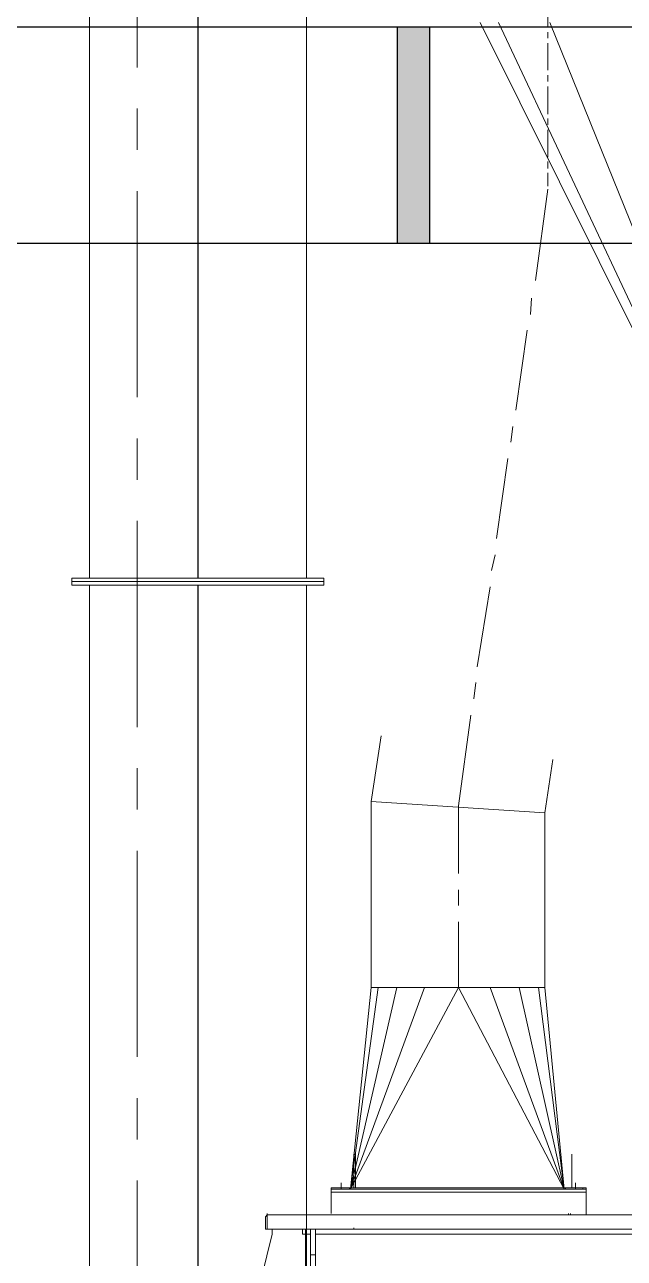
# Model space of a CAD drawing. Header units: millimetres. Extents: x 3220 to 226993, y 817 to 176024.
# Drawn here: x 123144 to 124529, y 138098 to 140948 of the extents above; entities that cross this region are included whole.
import ezdxf

# ---------------------------------------------------------------- set-up
doc = ezdxf.new("R2010")
doc.units = ezdxf.units.MM
doc.linetypes.add('AXES', pattern=[50.8, 31.75, -6.35, 6.35, -6.35])
doc.layers.add('Axe', color=1, linetype='AXES', lineweight=9)
doc.layers.add('Sichtbare Kanten(DIN)', color=7, linetype='Continuous', lineweight=50, true_color=0x3f3f3f)

# ---------------------------------------------------------------- blocks, each defined once
blk = doc.blocks.new('section 4-3')
h = blk.add_hatch()
h.set_pattern_fill('AR-CONC', color=256, scale=3)
h.set_pattern_definition([(50, (0, 1000), (546.554, -47.817), [57.15, -628.65]), (355, (0, 1000), (-105.73, 573.17), [45.72, -502.922]), (100.4514, (45.55, 996), (440.824, 525.353), [48.57, -534.27]), (46.184, (0, 1152.4), (813.237, -126.127), [85.725, -942.975]), (96.6356, (67.8, 1141.9), (712.212, 742.28), [72.855, -801.407]), (351.184, (0, 1152.4), (712.212, 742.28), [68.58, -754.38]), (21, (76.2, 1114.3), (454.843, -306.796), [57.15, -628.65]), (326, (76.2, 1114.3), (185.406, 552.564), [45.72, -502.92]), (71.4514, (114.1, 1088.73), (640.25, 245.768), [48.57, -534.27]), (37.5, (0, 1000), (9.2658, 253.665), [0, -496.824, 0, -510.54, 0, -504.825]), (7.5, (0, 1000), (200.459, 300.5417), [0, -291.084, 0, -485.394, 0, -192.405]), (327.5, (-169.93, 1000), (406.7718, -17.1862), [0, -190.5, 0, -594.36, 0, -788.67]), (317.5, (-246.13, 1000), (444.3875, 76.2795), [0, -247.65, 0, -394.716, 0, -560.07])])
h.paths.add_polyline_path([(0, 4500), (-250, 4500), (-250, 1000), (0, 1000)])
h.paths.add_polyline_path([(250, 4500), (0, 4500), (0, 1000), (250, 1000)])
h.paths.add_polyline_path([(0, 5000), (-250, 5000), (-250, 4500), (0, 4500)])
h.paths.add_polyline_path([(14750, 5000), (15000, 5000), (15000, 4500), (14750, 4500)], flags=17)
h.paths.add_polyline_path([(15000, 5000), (14750, 5000), (14750, 4500), (15000, 4500)], flags=17)
h.paths.add_polyline_path([(15250, 5000), (15000, 5000), (15000, 4500), (15250, 4500)])
h.paths.add_polyline_path([(15250, 4500), (15000, 4500), (15000, 0), (15250, 0)])
h.paths.add_polyline_path([(15000, 4500), (14750, 4500), (14750, 0), (15000, 0)])
h.paths.add_polyline_path([(1800, 4500), (1800, 5000), (0, 5000), (0, 4500)])
h.paths.add_polyline_path([(9250, 4500), (9250, 5000), (9000, 5000), (9000, 4500)])
h.paths.add_polyline_path([(6325, 5000), (6325, 4500), (9000, 4500), (9000, 5000)])
h.paths.add_polyline_path([(3675, 4500), (3675, 5000), (3600, 5000), (3600, 4500)])
h.paths.add_polyline_path([(13000, 5000), (13000, 4500), (15000, 4500), (15000, 5000)])
for points in [[(-250, 0), (-250, 5000), (15250, 5000)], [(3600, 5000), (3600, 4500)], [(250, 0), (250, 4500), (15250, 4500)]]:
    blk.add_lwpolyline(points)
at = {"color": 6}
blk.add_lwpolyline([(3675, 5000), (3675, 4500)], dxfattribs=at)
at = {"layer": 'Axe', "ltscale": 15}
blk.add_line((3000, -5000), (3000, 32505.5), dxfattribs=at)
blk = doc.blocks.new('ligne broyage 2')
at = {"color": 1, "linetype": 'Continuous', "lineweight": 5, "true_color": 0x000001}
for points in [[(1452.4, 2774.5), (1452.4, 2836.7)], [(1452.4, 2748.5), (1452.4, 2763)], [(1452.4, 2674.7), (1452.4, 2736.9)], [(1452.4, 2648.7), (1452.4, 2663.2)], [(1452.4, 2573.5), (1452.4, 2637.1)], [(1452.4, 2548.9), (1452.4, 2563.3)], [(1452.4, 2473.7), (1452.4, 2537.3)], [(1452.4, 2447.6), (1452.4, 2463.5)], [(1452.4, 2407.1), (1452.4, 2437.5)], [(1481.3, 2188.7), (1452.4, 2399.9), (1452.4, 2399.9)], [(1492.9, 2110.6), (1490, 2148.2)], [(1526.1, 1889.2), (1500.1, 2074.4)], [(1537.7, 1815.5), (1533.4, 1851.6)], [(1571, 1592.7), (1544.9, 1777.8)], [(1582.6, 1518.9), (1573.9, 1555.1)], [(1615.8, 1296.1), (1585.5, 1481.3)], [(1623.1, 1222.4), (1618.7, 1260)], [(1659.2, 818.8), (1659.2, 975), (1630.3, 1184.7)], [(1659.2, 745), (1659.2, 781.2)], [(1659.2, 555.5), (1659.2, 707.4)]]:
    blk.add_lwpolyline(points, dxfattribs=at)
at = {"color": 7, "linetype": 'Continuous', "lineweight": 5, "true_color": 0x000007}
for points in [[(645.2, 944.6), (692.9, 944.6), (1608.6, 2784.7)], [(1003.9, 2784.7), (716.1, 975), (1448, 2784.7)], [(716.1, 975), (1566.6, 2784.7)], [(1860.3, 555.5), (1860.3, 985.1), (1837.2, 1137)], [(1459.6, 555.5), (1459.6, 959.1), (1440.8, 1082)], [(1459.6, 959.1), (1860.3, 985.1)], [(1908, 89.7), (1659.2, 555.5), (1414.8, 89.7), (1585.5, 555.5), (1414.8, 89.7), (1518.9, 555.5)], [(1414.8, 89.7), (1474.1, 555.5), (1474.1, 555.5)], [(1844.4, 555.5), (1908, 89.7), (1801, 555.5)]]:
    blk.add_lwpolyline(points, dxfattribs=at)
at = {"color": 7, "linetype": 'Continuous', "lineweight": 15, "true_color": 0x000007}
for points in [[(1414.8, 89.7), (1459.6, 555.5)], [(1860.3, 555.5), (1459.6, 555.5)], [(1860.3, 555.5), (1908, 89.7)], [(1896.5, 170.7), (1900.8, 170.7), (1900.8, 92.6)], [(1896.5, 170.7), (1896.5, 92.6)], [(1364.1, 92.6), (1364.1, 89.7), (1952.9, 89.7)], [(1952.9, 92.6), (1364.1, 92.6)], [(1364.1, 92.6), (1364.1, 89.7), (1952.9, 89.7)], [(1952.9, 92.6), (1364.1, 92.6)], [(1952.9, 89.7), (1364.1, 89.7), (1364.1, 85.3)], [(1952.9, 89.7), (1364.1, 89.7), (1364.1, 85.3)], [(1388.7, 104.2), (1388.7, 89.7)], [(1388.7, 104.2), (1388.7, 89.7)], [(1414.8, 89.7), (1414.8, 92.6)], [(1414.8, 89.7), (1414.8, 92.6)], [(1908, 89.7), (1908, 92.6)], [(1908, 89.7), (1908, 92.6)], [(1929.7, 104.2), (1929.7, 89.7)], [(1929.7, 104.2), (1929.7, 89.7)], [(1952.9, 89.7), (1952.9, 92.6)], [(1952.9, 89.7), (1952.9, 92.6)], [(1952.9, 85.3), (1952.9, 89.7)], [(1952.9, 85.3), (1952.9, 89.7)], [(1952.9, 82.5), (1364.1, 82.5), (1364.1, 85.3)], [(1952.9, 82.5), (1364.1, 82.5), (1364.1, 85.3)], [(1364.1, 78.1), (1364.1, 82.5)], [(1364.1, 78.1), (1364.1, 82.5)], [(1364.1, 78.1), (1364.1, 30.4), (1364.1, 30.4)], [(1364.1, 78.1), (1364.1, 30.4), (1364.1, 30.4)], [(1952.9, 85.3), (1952.9, 33.3), (1952.9, 33.3)], [(1952.9, 85.3), (1952.9, 33.3), (1952.9, 33.3)], [(2100.4, 30.4), (740.6, 30.4)], [(1400.3, 33.3), (1400.3, 30.4), (1400.3, 30.4)], [(1400.3, 33.3), (1400.3, 30.4), (1400.3, 30.4)], [(1404.6, 33.3), (1404.6, 30.4), (1404.6, 30.4)], [(1404.6, 33.3), (1404.6, 30.4), (1404.6, 30.4)], [(2100.4, 30.4), (2100.4, 33.3)], [(2100.4, -2.9), (2100.4, 30.4), (2100.4, 30.4)], [(2104.8, 26), (2100.4, 30.4), (2100.4, 30.4)], [(2100.4, 26), (2100.4, 30.4)], [(2100.4, 26), (2100.4, -2.9), (2104.8, -2.9)], [(2104.8, -2.9), (2104.8, 26), (2104.8, 26)], [(1989, -14.5), (-1991.9, -14.5)], [(2100.4, -2.9), (737.8, -2.9)], [(1296.1, -2.9), (1300.5, -2.9)], [(1497.2, -2.9), (1500.1, -2.9)], [(1696.8, -2.9), (1701.2, -2.9)], [(1896.5, -2.9), (1900.8, -2.9), (1900.8, -2.9)], [(1900.8, -2.9), (1900.8, 0)], [(1989, -481.7), (1989, -2.9), (1989, -2.9)], [(2000.6, -14.5), (2012.2, -14.5), (2012.2, -2.9)], [(2000.6, -2.9), (2000.6, -14.5), (2000.6, -14.5)], [(2000.6, -14.5), (2000.6, -228.6), (2000.6, -228.6)], [(2012.2, -2.9), (2012.2, -14.5), (2019.4, -14.5), (2019.4, -2.9)], [(2012.2, -14.5), (2012.2, -228.6), (2012.2, -228.6)], [(2015.1, -14.5), (2012.2, -14.5)], [(2015.1, -14.5), (2019.4, -14.5), (2019.4, -10.1)], [(2019.4, -2.9), (2019.4, -10.1)], [(2088.9, -14.5), (2088.9, -2.9)], [(2088.9, -14.5), (2311.6, -918.6), (2311.6, -1037.2)], [(2000.6, -62.2), (1989, -62.2), (1989, -62.2)]]:
    blk.add_lwpolyline(points, dxfattribs=at)
at = {"color": 7, "linetype": 'Continuous', "lineweight": 5, "true_color": 0x000007}
blk.add_lwpolyline([(1737.3, 555.5), (1908, 89.7)], close=True, dxfattribs=at)
at = {"color": 7, "linetype": 'Continuous', "lineweight": 15, "true_color": 0x000007}
for points in [[(1397.4, 92.6), (1397.4, 170.7)], [(1411.9, 89.7), (1411.9, 92.6), (1371.4, 92.6), (1371.4, 89.7)], [(1411.9, 89.7), (1411.9, 92.6), (1371.4, 92.6), (1371.4, 89.7)], [(1952.9, 89.7), (1952.9, 92.6), (1910.9, 92.6), (1910.9, 89.7)], [(1952.9, 89.7), (1952.9, 92.6), (1910.9, 92.6), (1910.9, 89.7)]]:
    blk.add_lwpolyline(points, close=True, dxfattribs=at)
blk = doc.blocks.new('be 500 gain 2000')
at = {"layer": 'Sichtbare Kanten(DIN)', "color": 5, "lineweight": 0}
for p, q in [((0, -291), (0, 291)), ((8, 291), (0, 291)), ((8, 291), (8, -291)), ((1992, -291), (1992, 291)), ((1992, 291), (2000, 291)), ((2000, 291), (2000, -291)), ((1992, 250.5), (8, 250.5)), ((8, 1), (1992, 1)), ((1992, 0), (8, 0)), ((1992, -250.5), (8, -250.5)), ((8, -291), (0, -291)), ((1992, -291), (2000, -291))]:
    blk.add_line(p, q, dxfattribs=at)
blk = doc.blocks.new('140')
at = {"color": 5, "lineweight": 0, "rotation": 270}
for p in [(440, 10218.2), (440, 8218.2)]:
    blk.add_blockref('be 500 gain 2000', p, dxfattribs=at)

msp = doc.modelspace()

# ---------------------------------------------------------------- block references
at = {"color": 2}
msp.add_blockref('section 4-3', (120404.1, 135943.7), dxfattribs=at)
msp.add_blockref('140', (123104.1, 131443.7))
at = {"xscale": -1}
msp.add_blockref('ligne broyage 2', (125804.9, 138168.5), dxfattribs=at)

doc.saveas('drawing.dxf')
